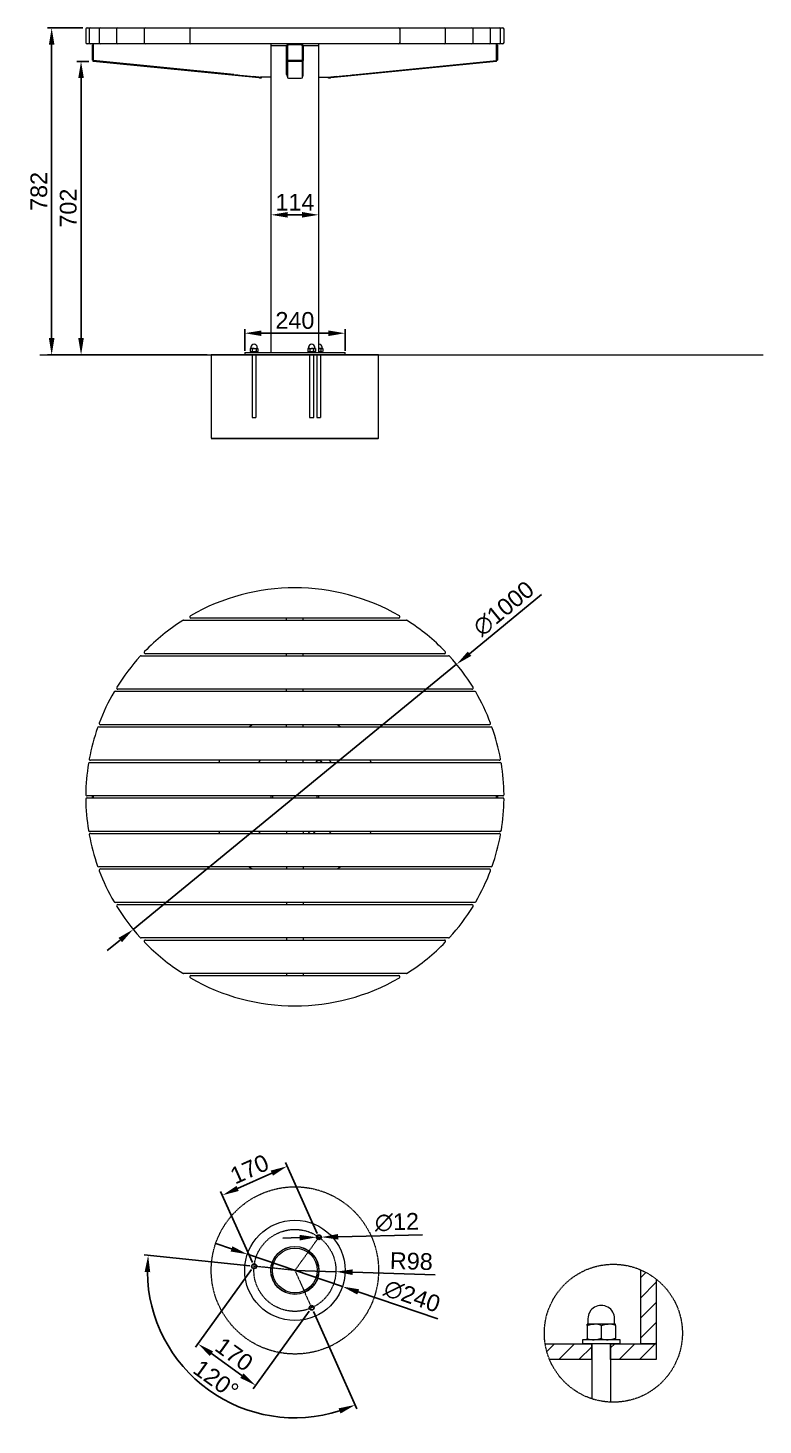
# Model space of a CAD drawing. Header units: millimetres. Extents: x -359 to 3738, y -21 to 3320.
# Drawn here: x -359 to 1398, y -21 to 3320 of the extents above; entities that cross this region are included whole.
import ezdxf

# ---------------------------------------------------------------- set-up
doc = ezdxf.new("R2010")
doc.units = ezdxf.units.MM
doc.linetypes.add('HIDDEN', pattern=[1.905, 1.27, -0.635])
for name, color, linetype, lineweight in [('ZANO_O', 10, 'Continuous', 0), ('ZANO_R', 7, 'Continuous', 0), ('ZANO_R_przerywana', 7, 'HIDDEN', 0), ('ZANO_W', 1, 'Continuous', 0)]:
    doc.layers.add(name, color=color, linetype=linetype, lineweight=lineweight)
doc.styles.add('Arial', font='arial.ttf')
doc.styles.get("Standard").update_dxf_attribs({"font": 'ARIALUNI.TTF'})
doc.dimstyles.new('pl i ang', dxfattribs={"dimtxt": 50, "dimasz": 50, "dimexe": 1.25, "dimexo": 0.625, "dimgap": 10, "dimtad": 1, "dimtoh": 1, "dimtxsty": 'Standard', "dimcen": 2.5, "dimclrd": 1, "dimclre": 1, "dimclrt": 1, "dimadec": 0, "dimazin": 0, "dimtfac": 1, "dimtmove": 0, "dimatfit": 3, "dimfxl": 1, "dimarcsym": 1})

# ---------------------------------------------------------------- blocks, each defined once
blk = doc.blocks.new('*D404')
at = {"layer": 'ZANO_W', "color": 1, "lineweight": -2}
for p, q in [((171.7, 359.6), (-81.6, 385.6)), ((323.2, 249.9), (427.3, 17.6))]:
    blk.add_line(p, q, dxfattribs=at)
blk.add_arc((279.1, 348.5), 352.6, 180.6304, 287.624, dxfattribs=at)
at = {"layer": 'ZANO_W', "color": 1}
for points in [[(-66.8, 344.3), (-80.2, 344.9), (-71.7, 384.6)], [(388.2, 6.2), (383.5, 18.7), (423.2, 26.7)]]:
    blk.add_solid(points, dxfattribs=at)
at = {"layer": 'ZANO_W', "color": 1, "insert": (90.5, 87.6), "char_height": 40, "attachment_point": 5, "rotation": 324.1272, "style": 'Arial'}
blk.add_mtext('120%%d', dxfattribs=at)
blk = doc.blocks.new('*D405')
at = {"layer": 'ZANO_W', "color": 1, "lineweight": -2}
for p, q in [((279.1, 348.5), (377, 345.5)), ((417, 344.3), (614.4, 338.3))]:
    blk.add_line(p, q, dxfattribs=at)
at = {"layer": 'ZANO_W', "color": 1}
blk.add_solid([(417.2, 351), (416.8, 337.6), (377, 345.5)], dxfattribs=at)
at = {"layer": 'ZANO_W', "color": 1, "insert": (557.5, 370.5), "char_height": 40, "attachment_point": 5, "rotation": 358.258, "style": 'Arial'}
blk.add_mtext('R98', dxfattribs=at)
blk = doc.blocks.new('*D406')
at = {"layer": 'ZANO_W', "color": 1, "lineweight": -2}
for p, q in [((290.5, 426.9), (250.5, 426)), ((330.5, 427.8), (342.5, 428.1)), ((382.5, 429), (584, 433.5))]:
    blk.add_line(p, q, dxfattribs=at)
at = {"layer": 'ZANO_W', "color": 1}
for points in [[(382.4, 435.6), (382.7, 422.3), (342.5, 428.1)], [(290.7, 420.2), (290.4, 433.5), (330.5, 427.8)]]:
    blk.add_solid(points, dxfattribs=at)
at = {"layer": 'ZANO_W', "color": 1, "insert": (523.1, 463.7), "char_height": 40, "attachment_point": 5, "rotation": 1.2896, "style": 'Arial'}
blk.add_mtext('∅12', dxfattribs=at)
blk = doc.blocks.new('*D407')
at = {"layer": 'ZANO_W', "color": 1, "lineweight": -2}
for p, q in [((127.6, 400), (89.7, 412.8)), ((165.5, 387.1), (392.7, 309.9)), ((430.6, 297), (620.9, 232.4))]:
    blk.add_line(p, q, dxfattribs=at)
at = {"layer": 'ZANO_W', "color": 1}
for points in [[(125.5, 393.7), (129.7, 406.3), (165.5, 387.1)], [(432.7, 303.3), (428.4, 290.7), (392.7, 309.9)]]:
    blk.add_solid(points, dxfattribs=at)
at = {"layer": 'ZANO_W', "color": 1, "insert": (559.2, 286.7), "char_height": 40, "attachment_point": 5, "rotation": 341.2329, "style": 'Arial'}
blk.add_mtext('∅240', dxfattribs=at)
blk = doc.blocks.new('*D408')
at = {"layer": 'ZANO_W', "color": 1, "lineweight": -2}
for p, q in [((175.7, 350.4), (41.4, 164.7)), ((313.3, 251), (179, 65.2)), ((79.7, 149.4), (152.4, 96.8))]:
    blk.add_line(p, q, dxfattribs=at)
at = {"layer": 'ZANO_W', "color": 1}
for points in [[(83.6, 154.8), (75.8, 144), (47.3, 172.8)], [(148.5, 91.4), (156.3, 102.2), (184.9, 73.4)]]:
    blk.add_solid(points, dxfattribs=at)
at = {"layer": 'ZANO_W', "color": 1, "insert": (133.9, 147.7), "char_height": 40, "attachment_point": 5, "rotation": 324.1272, "style": 'Arial'}
blk.add_mtext('170', dxfattribs=at)
blk = doc.blocks.new('*D409')
at = {"layer": 'ZANO_W', "color": 1, "lineweight": -2}
for p, q in [((332.4, 437), (256.4, 606.7)), ((142.1, 544.5), (224, 581.2)), ((177.5, 367.7), (101.5, 537.3))]:
    blk.add_line(p, q, dxfattribs=at)
at = {"layer": 'ZANO_W', "color": 1}
for points in [[(226.8, 575.1), (221.3, 587.3), (260.5, 597.6)], [(139.4, 550.6), (144.9, 538.5), (105.6, 528.2)]]:
    blk.add_solid(points, dxfattribs=at)
at = {"layer": 'ZANO_W', "color": 1, "insert": (170.6, 590.6), "char_height": 40, "attachment_point": 5, "rotation": 24.1272, "style": 'Arial'}
blk.add_mtext('170', dxfattribs=at)
blk = doc.blocks.new('*D410')
at = {"layer": 'ZANO_O', "color": 1, "lineweight": -2}
for p, q in [((159.1, 2548.4), (159.1, 2600.2)), ((199.1, 2590.2), (359.1, 2590.2)), ((399.1, 2548.4), (399.1, 2600.2))]:
    blk.add_line(p, q, dxfattribs=at)
at = {"layer": 'ZANO_O', "color": 1}
for points in [[(199.1, 2596.8), (199.1, 2583.5), (159.1, 2590.2)], [(359.1, 2583.5), (359.1, 2596.8), (399.1, 2590.2)]]:
    blk.add_solid(points, dxfattribs=at)
at = {"layer": 'ZANO_O', "color": 1, "insert": (279.1, 2620.6), "char_height": 40, "attachment_point": 5, "style": 'Arial'}
blk.add_mtext('240', dxfattribs=at)
blk = doc.blocks.new('*D411')
at = {"layer": 'ZANO_O', "color": 1, "lineweight": -2}
for p, q in [((221.9, 2883.4), (221.9, 2883.4)), ((336.2, 2883.4), (336.2, 2883.4)), ((261.9, 2873.4), (296.2, 2873.4))]:
    blk.add_line(p, q, dxfattribs=at)
at = {"layer": 'ZANO_O', "color": 1}
for points in [[(261.9, 2880.1), (261.9, 2866.8), (221.9, 2873.4)], [(296.2, 2866.8), (296.2, 2880.1), (336.2, 2873.4)]]:
    blk.add_solid(points, dxfattribs=at)
at = {"layer": 'ZANO_O', "color": 1, "insert": (279.1, 2903.5), "char_height": 40, "attachment_point": 5, "style": 'Arial'}
blk.add_mtext('114', dxfattribs=at)
blk = doc.blocks.new('*D413')
at = {"layer": 'ZANO_O', "color": 1, "lineweight": -2}
for p, q in [((-213.3, 3240.4), (-242.1, 3240.4)), ((-232.1, 3200.4), (-232.1, 2578.4)), ((69.1, 2538.4), (-242.1, 2538.4))]:
    blk.add_line(p, q, dxfattribs=at)
at = {"layer": 'ZANO_O', "color": 1}
for points in [[(-225.5, 3200.4), (-238.8, 3200.4), (-232.1, 3240.4)], [(-238.8, 2578.4), (-225.5, 2578.4), (-232.1, 2538.4)]]:
    blk.add_solid(points, dxfattribs=at)
at = {"layer": 'ZANO_O', "color": 1, "insert": (-262.6, 2889.4), "char_height": 40, "attachment_point": 5, "rotation": 90, "style": 'Arial'}
blk.add_mtext('702', dxfattribs=at)
blk = doc.blocks.new('*D414')
at = {"layer": 'ZANO_O', "color": 1, "lineweight": -2}
for p, q in [((-227.9, 3320.4), (-312.4, 3320.4)), ((-302.4, 3280.4), (-302.4, 2578.4)), ((-227.9, 2538.4), (-312.4, 2538.4))]:
    blk.add_line(p, q, dxfattribs=at)
at = {"layer": 'ZANO_O', "color": 1}
for points in [[(-295.7, 3280.4), (-309.1, 3280.4), (-302.4, 3320.4)], [(-309.1, 2578.4), (-295.7, 2578.4), (-302.4, 2538.4)]]:
    blk.add_solid(points, dxfattribs=at)
at = {"layer": 'ZANO_O', "color": 1, "insert": (-332.8, 2929.4), "char_height": 40, "attachment_point": 5, "rotation": 90, "style": 'Arial'}
blk.add_mtext('782', dxfattribs=at)
blk = doc.blocks.new('*D418')
at = {"layer": 'ZANO_O', "color": 1, "lineweight": -2}
for p, q in [((868.9, 1965), (696.6, 1823.7)), ((-107.5, 1164.2), (665.7, 1798.3)), ((-138.5, 1138.8), (-169.4, 1113.4))]:
    blk.add_line(p, q, dxfattribs=at)
at = {"layer": 'ZANO_O', "color": 1}
for points in [[(692.4, 1828.8), (700.9, 1818.5), (665.7, 1798.3)], [(-134.2, 1133.6), (-142.7, 1143.9), (-107.5, 1164.2)]]:
    blk.add_solid(points, dxfattribs=at)
at = {"layer": 'ZANO_O', "color": 1, "insert": (778.3, 1931.4), "char_height": 40, "attachment_point": 5, "rotation": 39.3551, "style": 'Arial'}
blk.add_mtext('∅1000', dxfattribs=at)

msp = doc.modelspace()

# ---------------------------------------------------------------- linework, layer by layer
at = {"layer": 'ZANO_R'}
for p, q in [((-220.9, 3317.4), (-220.9, 3285.4)), ((-217.9, 3320.4), (-211.5, 3320.4)), ((-212.6, 3317.4), (-212.6, 3285.4)), ((-211.5, 3320.4), (-209.6, 3320.4)), ((-209.6, 3320.4), (-189.9, 3320.4)), ((-189.9, 3320.4), (-185.9, 3320.4)), ((-188.9, 3317.4), (-188.9, 3285.4)), ((-185.9, 3320.4), (-150.7, 3320.4)), ((-150.7, 3320.4), (-144.2, 3320.4)), ((-147.2, 3317.4), (-147.2, 3285.4)), ((-144.2, 3320.4), (-88.5, 3320.4)), ((-88.5, 3320.4), (-78.2, 3320.4)), ((-81.2, 3317.4), (-81.2, 3285.4)), ((-78.2, 3320.4), (12.6, 3320.4)), ((12.6, 3320.4), (30.7, 3320.4)), ((27.7, 3317.4), (27.7, 3285.4)), ((30.7, 3320.4), (527.4, 3320.4)), ((527.4, 3320.4), (545.6, 3320.4)), ((530.4, 3285.4), (530.4, 3317.4)), ((545.6, 3320.4), (636.4, 3320.4)), ((636.4, 3320.4), (646.7, 3320.4)), ((639.4, 3285.4), (639.4, 3317.4)), ((646.7, 3320.4), (702.4, 3320.4)), ((702.4, 3320.4), (708.9, 3320.4)), ((705.4, 3285.4), (705.4, 3317.4)), ((708.9, 3320.4), (744.1, 3320.4)), ((744.1, 3320.4), (748.1, 3320.4)), ((747.1, 3285.4), (747.1, 3317.4)), ((748.1, 3320.4), (767.8, 3320.4)), ((767.8, 3320.4), (769.7, 3320.4)), ((769.7, 3320.4), (776.1, 3320.4)), ((770.8, 3285.4), (770.8, 3317.4)), ((779.1, 3285.4), (779.1, 3317.4)), ((-211.5, 3282.4), (-217.9, 3282.4)), ((-209.6, 3282.4), (-211.5, 3282.4)), ((-189.9, 3282.4), (-209.6, 3282.4)), ((-203.1, 3280.4), (-205.1, 3280.4)), ((-205.1, 3276), (-205.1, 3280.4)), ((-205.1, 3243.4), (-205.1, 3276)), ((-203.1, 3282.4), (-203.1, 3276)), ((-203.1, 3276), (-203.1, 3242.4)), ((-185.9, 3282.4), (-189.9, 3282.4)), ((-150.7, 3282.4), (-185.9, 3282.4)), ((-144.2, 3282.4), (-150.7, 3282.4)), ((-88.5, 3282.4), (-144.2, 3282.4)), ((-78.2, 3282.4), (-88.5, 3282.4)), ((12.6, 3282.4), (-78.2, 3282.4)), ((30.7, 3282.4), (12.6, 3282.4)), ((527.4, 3282.4), (30.7, 3282.4)), ((221.9, 3282.4), (221.9, 3276)), ((221.9, 3278.4), (259.6, 3278.4)), ((221.9, 3276), (221.9, 3208.8)), ((259.1, 3242.4), (259.1, 3276)), ((261.1, 3276), (261.1, 3243.4)), ((292.7, 3280.4), (265.5, 3280.4)), ((297.1, 3243.4), (297.1, 3276)), ((298.6, 3278.4), (336.2, 3278.4)), ((299.1, 3276), (299.1, 3242.4)), ((336.2, 3276), (336.2, 3282.4)), ((336.2, 3208.8), (336.2, 3276)), ((545.6, 3282.4), (527.4, 3282.4)), ((636.4, 3282.4), (545.6, 3282.4)), ((646.7, 3282.4), (636.4, 3282.4)), ((702.4, 3282.4), (646.7, 3282.4)), ((708.9, 3282.4), (702.4, 3282.4)), ((744.1, 3282.4), (708.9, 3282.4)), ((748.1, 3282.4), (744.1, 3282.4)), ((767.8, 3282.4), (748.1, 3282.4)), ((761.2, 3276), (761.2, 3282.4)), ((761.2, 3280.4), (763.2, 3280.4)), ((761.2, 3242.4), (761.2, 3276)), ((763.2, 3280.4), (763.2, 3276)), ((763.2, 3276), (763.2, 3243.4)), ((769.7, 3282.4), (767.8, 3282.4)), ((776.1, 3282.4), (769.7, 3282.4)), ((-203.1, 3243.4), (-205.1, 3243.4)), ((-203.3, 3240.4), (-203.1, 3242.4)), ((132.9, 3208.8), (-203.1, 3242.4)), ((259.1, 3242.4), (262.3, 3242.4)), ((259.1, 3208.8), (259.1, 3242.4)), ((261.1, 3243.4), (297.1, 3243.4)), ((261.1, 3240.4), (261.1, 3242.4)), ((297.1, 3242.4), (261.1, 3242.4)), ((262.3, 3242.4), (262.3, 3243.4)), ((295.9, 3243.4), (295.9, 3242.4)), ((295.9, 3242.4), (299.1, 3242.4)), ((297.1, 3240.4), (297.1, 3242.4)), ((299.1, 3208.8), (299.1, 3242.4)), ((425.2, 3208.8), (761.2, 3242.4)), ((761.2, 3243.4), (763.2, 3243.4)), ((761.4, 3240.4), (761.2, 3242.4)), ((192.8, 3200.8), (-203.3, 3240.4)), ((221.9, 3208.8), (221.9, 3202.4)), ((297.1, 3240.4), (261.1, 3240.4)), ((261.1, 3240.4), (261.1, 3200.8)), ((297.1, 3200.8), (297.1, 3240.4)), ((336.2, 3202.4), (336.2, 3208.8)), ((761.4, 3240.4), (365.4, 3200.8)), ((193, 3202.8), (179.4, 3204.2)), ((221.9, 3202.4), (196.9, 3202.4)), ((198.9, 3202.2), (198.7, 3200.2)), ((221.9, 3202.4), (221.9, 2544.4)), ((267.1, 3200.2), (291.1, 3200.2)), ((336.2, 2544.4), (336.2, 3202.4)), ((336.2, 3202.4), (361.2, 3202.4)), ((359.4, 3200.2), (359.2, 3202.2)), ((378.8, 3204.2), (365.2, 3202.8)), ((159.1, 2544.4), (159.1, 2538.4)), ((159.1, 2544.4), (376.3, 2544.4)), ((173.6, 2554), (172.4, 2553.3)), ((172.4, 2553.3), (172.4, 2546.7)), ((172.4, 2546.7), (173.6, 2546)), ((173.6, 2554), (174.7, 2554)), ((173.6, 2546), (173.6, 2544.4)), ((173.6, 2546), (174.7, 2546)), ((174.1, 2556.5), (174.1, 2554.3)), ((181.6, 2554), (174.7, 2554)), ((181.6, 2546), (174.7, 2546)), ((177, 2553.3), (177, 2546.7)), ((181.6, 2554), (188.5, 2554)), ((188.6, 2546), (181.6, 2546)), ((181.6, 2546), (188.5, 2546)), ((186.2, 2553.3), (186.2, 2546.7)), ((188.5, 2554), (189.6, 2554)), ((188.5, 2546), (189.6, 2546)), ((189.1, 2554.3), (189.1, 2556.5)), ((190.8, 2553.3), (189.6, 2554)), ((189.6, 2546), (190.8, 2546.7)), ((189.6, 2544.4), (189.6, 2546)), ((190.8, 2553.3), (190.8, 2546.7)), ((311.2, 2554), (309.9, 2553.3)), ((309.9, 2553.3), (309.9, 2546.7)), ((309.9, 2546.7), (311.2, 2546)), ((311.2, 2554), (312.2, 2554)), ((311.2, 2546), (311.2, 2544.4)), ((326.1, 2546), (311.2, 2546)), ((311.2, 2546), (312.2, 2546)), ((311.7, 2556.5), (311.7, 2554.3)), ((312.2, 2554), (319.2, 2554)), ((312.2, 2546), (319.2, 2546)), ((314.5, 2553.3), (314.5, 2546.7)), ((319.2, 2554), (326.1, 2554)), ((319.2, 2546), (326.1, 2546)), ((323.8, 2553.3), (323.8, 2546.7)), ((327.2, 2554), (326.1, 2554)), ((327.2, 2546), (326.1, 2546)), ((326.7, 2554.3), (326.7, 2556.5)), ((328.4, 2553.3), (327.2, 2554)), ((327.2, 2546), (328.4, 2546.7)), ((327.2, 2544.4), (327.2, 2546)), ((328.4, 2553.3), (328.4, 2546.7)), ((336.2, 2554), (336.5, 2554)), ((336.2, 2554), (336.5, 2554)), ((343.4, 2546), (336.2, 2546)), ((336.5, 2546), (336.2, 2546)), ((336.2, 2546), (336.5, 2546)), ((336.5, 2554), (343.4, 2554)), ((336.5, 2546), (343.4, 2546)), ((341.1, 2553.3), (341.1, 2546.7)), ((343.4, 2554), (344.5, 2554)), ((343.4, 2546), (344.5, 2546)), ((344, 2554.3), (344, 2556.5)), ((345.8, 2553.3), (344.5, 2554)), ((344.5, 2546), (345.8, 2546.7)), ((344.5, 2544.4), (344.5, 2546)), ((345.8, 2553.3), (345.8, 2546.7)), ((376.3, 2544.4), (399.1, 2544.4)), ((399.1, 2538.4), (399.1, 2544.4)), ((-330.7, 2538.4), (1398.3, 2538.4)), ((79.1, 2538.4), (187.4, 2538.4)), ((479.1, 2538.4), (79.1, 2538.4)), ((176.6, 2538.4), (186.6, 2538.4)), ((187.4, 2538.4), (479.1, 2538.4)), ((314.2, 2538.4), (324.1, 2538.4)), ((331.5, 2538.4), (341.5, 2538.4)), ((527.4, 1908.7), (30.7, 1908.7)), ((259.1, 1903.7), (259.1, 1908.7)), ((299.1, 1903.7), (299.1, 1908.7)), ((12.6, 1903.7), (545.6, 1903.7)), ((-88.5, 1818.7), (646.7, 1818.7)), ((636.4, 1823.7), (-78.2, 1823.7)), ((259.1, 1818.7), (259.1, 1823.7)), ((299.1, 1818.7), (299.1, 1823.7)), ((702.4, 1738.7), (-144.2, 1738.7)), ((259.1, 1733.7), (259.1, 1738.7)), ((299.1, 1733.7), (299.1, 1738.7)), ((-150.7, 1733.7), (708.9, 1733.7)), ((-189.9, 1648.7), (748.1, 1648.7)), ((744.1, 1653.7), (-185.9, 1653.7)), ((259.1, 1648.7), (259.1, 1653.7)), ((299.1, 1648.7), (299.1, 1653.7)), ((-211.5, 1563.7), (769.7, 1563.7)), ((767.8, 1568.7), (-209.6, 1568.7)), ((99.2, 1568.7), (96.9, 1563.7)), ((259.1, 1563.7), (259.1, 1568.7)), ((299.1, 1563.7), (299.1, 1568.7)), ((329.6, 1564.6), (329.1, 1563.7)), ((329.6, 1564.6), (329.1, 1563.7)), ((343.9, 1563.7), (343.4, 1564.6)), ((344, 1563.7), (343.4, 1564.6)), ((461.3, 1563.7), (458.9, 1568.7)), ((776.1, 1483.7), (-217.9, 1483.7)), ((-217.9, 1478.7), (776.1, 1478.7)), ((-205.1, 1478.7), (-205.1, 1483.7)), ((-203.1, 1483.7), (-203.1, 1478.7)), ((221.9, 1483.7), (221.9, 1478.7)), ((222, 1483.7), (221.9, 1481.2)), ((221.9, 1481.2), (222, 1478.7)), ((225.6, 1483.7), (225.5, 1481.2)), ((225.5, 1481.2), (225.6, 1478.7)), ((336.2, 1478.7), (336.2, 1483.7)), ((761.2, 1478.7), (761.2, 1483.7)), ((763.2, 1483.7), (763.2, 1478.7)), ((769.7, 1398.7), (-211.5, 1398.7)), ((-209.6, 1393.7), (767.8, 1393.7)), ((96.9, 1398.7), (99.2, 1393.7)), ((259.1, 1398.7), (259.1, 1393.7)), ((299.1, 1398.7), (299.1, 1393.7)), ((326.1, 1395.8), (324.4, 1398.7)), ((458.9, 1393.7), (461.3, 1398.7)), ((748.1, 1313.7), (-189.9, 1313.7)), ((-185.9, 1308.7), (744.1, 1308.7)), ((259.1, 1313.7), (259.1, 1308.7)), ((299.1, 1313.7), (299.1, 1308.7)), ((708.9, 1228.7), (-150.7, 1228.7)), ((-144.2, 1223.7), (702.4, 1223.7)), ((259.1, 1228.7), (259.1, 1223.7)), ((299.1, 1228.7), (299.1, 1223.7)), ((646.7, 1143.7), (-88.5, 1143.7)), ((-78.2, 1138.7), (636.4, 1138.7)), ((259.1, 1143.7), (259.1, 1138.7)), ((299.1, 1143.7), (299.1, 1138.7)), ((545.6, 1058.7), (12.6, 1058.7)), ((30.7, 1053.7), (527.4, 1053.7)), ((259.1, 1058.7), (259.1, 1053.7)), ((299.1, 1058.7), (299.1, 1053.7)), ((1105.4, 349.9), (1105.4, 172.9)), ((1105.4, 330.6), (1118.4, 343.7)), ((1105.4, 282.5), (1142.9, 320)), ((1142.9, 327.6), (1142.9, 172.9)), ((1105.4, 234.3), (1142.9, 271.8)), ((977.7, 216.8), (977.7, 219.9)), ((994.6, 219.9), (977.7, 219.9)), ((977.7, 216.8), (986, 219)), ((977.7, 216.8), (977.7, 185.3)), ((979.6, 233), (979.6, 220.8)), ((986, 219), (994.6, 219.9)), ((1028.4, 219.9), (994.6, 219.9)), ((1011.5, 216.8), (1019.8, 219)), ((1011.5, 216.8), (1011.5, 185.3)), ((1019.8, 219), (1028.4, 219.9)), ((1045.3, 219.9), (1028.4, 219.9)), ((1043.4, 220.8), (1043.4, 233)), ((1045.3, 216.8), (1045.3, 219.9)), ((1045.3, 216.8), (1045.3, 185.3)), ((1105.4, 186.2), (1142.9, 223.7)), ((877.5, 173), (989, 172.9)), ((881.4, 154.8), (899.6, 173)), ((910.1, 135.4), (947.7, 173)), ((966.5, 182.3), (966.5, 172.9)), ((1056.6, 182.3), (966.5, 182.3)), ((1056.6, 172.9), (966.5, 172.9)), ((977.7, 182.3), (977.7, 185.3)), ((989, 135.4), (989, 172.9)), ((989, 172.9), (989, 41.5)), ((1003.2, 183.2), (994.6, 182.3)), ((1011.5, 185.3), (1003.2, 183.2)), ((1037, 183.2), (1028.4, 182.3)), ((1034, 135.4), (1034, 172.9)), ((1034, 172.9), (1142.9, 172.9)), ((1034, 172.9), (1034, 33.4)), ((1034, 163), (1044, 172.9)), ((1045.3, 185.3), (1037, 183.2)), ((1045.3, 182.3), (1045.3, 185.3)), ((1054.6, 135.4), (1092.1, 172.9)), ((1056.6, 172.9), (1056.6, 182.3)), ((1102.8, 135.4), (1140.3, 172.9)), ((1142.9, 172.9), (1105.4, 172.9)), ((1140.3, 172.9), (1142.9, 175.5)), ((989, 135.4), (887.3, 135.4)), ((958.3, 135.4), (989, 166.1)), ((1142.9, 135.4), (1034, 135.4))]:
    msp.add_line(p, q, dxfattribs=at)
at = {"layer": 'ZANO_R', "flags": 128}
for points in [[(132.9, 3208.8), (137.7, 3208.4), (142.5, 3207.9), (147.2, 3207.4), (151.8, 3206.9), (156.3, 3206.5), (160.7, 3206.1), (164.9, 3205.6), (169, 3205.2), (172.8, 3204.8), (176.5, 3204.5), (179.4, 3204.2)], [(378.8, 3204.2), (381.7, 3204.5), (385.3, 3204.8), (389.2, 3205.2), (393.2, 3205.6), (397.5, 3206.1), (401.9, 3206.5), (406.4, 3206.9), (411, 3207.4), (415.7, 3207.9), (420.5, 3208.4), (425.2, 3208.8)], [(198.7, 3200.2), (198.6, 3200.3), (198.3, 3200.3), (197.7, 3200.3), (197, 3200.4), (196.1, 3200.5), (195.1, 3200.6), (193.9, 3200.7), (192.8, 3200.8)], [(193, 3202.8), (194.1, 3202.7), (195.3, 3202.6), (196.3, 3202.5), (197.2, 3202.4), (197.9, 3202.3), (198.5, 3202.3), (198.8, 3202.2), (198.9, 3202.2)], [(359.2, 3202.2), (359.4, 3202.2), (359.7, 3202.3), (360.3, 3202.3), (361, 3202.4), (361.9, 3202.5), (362.9, 3202.6), (364.1, 3202.7), (365.2, 3202.8)], [(365.4, 3200.8), (364.3, 3200.7), (363.1, 3200.6), (362.1, 3200.5), (361.2, 3200.4), (360.5, 3200.3), (359.9, 3200.3), (359.6, 3200.3), (359.4, 3200.2)], [(172.4, 2553.3), (173.5, 2553.8), (174.7, 2554)], [(177, 2546.7), (175.9, 2546.2), (174.7, 2546)], [(177, 2553.3), (180.4, 2554), (181.6, 2554)], [(181.6, 2546), (180.4, 2546.1), (177, 2546.7)], [(181.6, 2554), (185.1, 2553.6), (186.2, 2553.3)], [(186.2, 2546.7), (185.1, 2546.5), (181.6, 2546)], [(186.2, 2553.3), (187.4, 2553.8), (188.5, 2554)], [(190.8, 2546.7), (189.7, 2546.2), (188.5, 2546)], [(312.2, 2554), (310.5, 2553.6), (309.9, 2553.3)], [(309.9, 2546.7), (310.5, 2546.5), (312.2, 2546)], [(314.5, 2553.3), (312.8, 2554), (312.2, 2554)], [(312.2, 2546), (312.8, 2546.1), (314.5, 2546.7)], [(314.5, 2553.3), (316.8, 2553.8), (319.2, 2554)], [(323.8, 2546.7), (321.5, 2546.2), (319.2, 2546)], [(323.8, 2553.3), (324.9, 2553.8), (326.1, 2554)], [(328.4, 2546.7), (327.3, 2546.2), (326.1, 2546)], [(341.1, 2546.7), (338.9, 2546.2), (336.5, 2546)], [(343.4, 2554), (341.7, 2553.6), (341.1, 2553.3)], [(341.1, 2546.7), (341.7, 2546.5), (343.4, 2546)], [(345.8, 2553.3), (344, 2554), (343.4, 2554)], [(343.4, 2546), (344, 2546.1), (345.8, 2546.7)], [(177.9, 1653.7), (171, 1649.5), (169.8, 1648.7)], [(388.4, 1648.7), (385.3, 1650.7), (380.3, 1653.7)], [(197, 1568.7), (194.5, 1566.3), (192, 1563.7)], [(331.9, 1568.6), (330.2, 1565.7), (329.6, 1564.6)], [(343.4, 1564.6), (343.3, 1564.9), (342.2, 1566.8), (341.1, 1568.6)], [(366.2, 1563.7), (364.2, 1565.8), (361.2, 1568.7)], [(336.2, 1478.7), (336.2, 1481.2), (336.2, 1483.7)], [(192, 1398.7), (194, 1396.6), (197, 1393.7)], [(312.2, 1395.8), (312.1, 1395.5), (311, 1393.7)], [(313.9, 1398.7), (313.4, 1397.8), (312.2, 1395.8)], [(325.6, 1395.5), (326.3, 1394), (326.4, 1393.7)], [(327.3, 1393.7), (326.7, 1394.8), (326.1, 1395.8)], [(361.2, 1393.7), (363.7, 1396.1), (366.2, 1398.7)], [(169.8, 1313.7), (172.8, 1311.8), (177.9, 1308.7)], [(380.3, 1308.7), (387.2, 1312.9), (388.4, 1313.7)]]:
    msp.add_lwpolyline(points, dxfattribs=at)
at = {"layer": 'ZANO_R'}
msp.add_lwpolyline([(1142.9, 172.9), (1142.9, 135.4)], dxfattribs=at)
for centre, radius in [((279.1, 348.5), 120), ((279.1, 348.5), 57.5), ((279.1, 348.5), 57.2), ((279.1, 348.5), 53.6), ((336.5, 427.9), 6), ((336.5, 427.9), 5), ((181.6, 358.5), 6), ((181.6, 358.5), 5), ((319.2, 259.1), 6), ((319.2, 259.1), 5)]:
    msp.add_circle(centre, radius, dxfattribs=at)
for centre, radius, start, end in [((-217.9, 3317.4), 3, 90.0021, 180.0014), ((-209.6, 3317.4), 3, 90, 180), ((-185.9, 3317.4), 3, 90, 180), ((-144.2, 3317.4), 3, 90, 180), ((-78.2, 3317.4), 3, 90, 180), ((30.7, 3317.4), 3, 90, 180), ((527.4, 3317.4), 3, 0, 90), ((636.4, 3317.4), 3, 0, 90), ((702.4, 3317.4), 3, 0, 90), ((744.1, 3317.4), 3, 0, 90), ((767.8, 3317.4), 3, 0, 90), ((776.1, 3317.4), 3, 359.9981, 89.9979), ((-217.9, 3285.4), 3, 179.999, 269.9982), ((-209.6, 3285.4), 3, 180, 270), ((-185.9, 3285.4), 3, 180, 270), ((-144.2, 3285.4), 3, 180, 270), ((-78.2, 3285.4), 3, 180, 270), ((30.7, 3285.4), 3, 180, 270), ((265.5, 3276), 6.4, 90, 180), ((265.5, 3276), 4.4, 90, 180), ((292.7, 3276), 6.4, 0, 90), ((292.7, 3276), 4.4, 0, 90), ((527.4, 3285.4), 3, 270, 0), ((636.4, 3285.4), 3, 270, 0), ((702.4, 3285.4), 3, 270, 0), ((744.1, 3285.4), 3, 270, 0), ((767.8, 3285.4), 3, 270, 0), ((776.1, 3285.4), 3, 270.0018, 0.0016), ((265.5, 3208.8), 6.4, 180, 226.5675), ((292.7, 3208.8), 6.4, 313.4325, 0), ((265.6, 3215.8), 15.6, 253.1705, 275.465), ((292.6, 3215.8), 15.6, 264.5349, 286.8295), ((174.8, 2550.4), 4.4, 236.8601, 268.7553), ((173.9, 2554.3), 0.25, 270, 0), ((181.6, 2556.5), 7.5, 90, 180), ((174.6, 2549.6), 4.4, 56.8602, 88.7549), ((181.6, 2556.5), 7.5, 0, 90), ((188.6, 2550.4), 4.4, 236.8602, 268.7549), ((188.4, 2549.6), 4.4, 56.8601, 88.7553), ((189.4, 2554.3), 0.25, 180, 270), ((311.4, 2554.3), 0.25, 270, 0), ((319.2, 2556.5), 7.5, 0, 180), ((319.3, 2562), 16, 252.8037, 269.6081), ((319, 2538), 16, 72.8038, 89.608), ((326.2, 2550.4), 4.4, 236.8603, 268.7549), ((326, 2549.6), 4.4, 56.8605, 88.7549), ((326.9, 2554.3), 0.25, 180, 270), ((336.5, 2556.5), 7.5, 0, 92.1154), ((336.4, 2538), 16, 72.8037, 89.6081), ((344.3, 2554.3), 0.25, 180, 270), ((279.1, 1481.2), 500, 60.0197, 119.9803), ((30.7, 1911.7), 3, 119.9803, 270), ((527.4, 1911.7), 3, 270, 60.0197), ((279.1, 1481.2), 500, 122.4282, 135.9592), ((12.6, 1900.7), 3, 90, 122.4282), ((545.6, 1900.7), 3, 57.5718, 90), ((279.1, 1481.2), 500, 44.0408, 57.5718), ((279.1, 1481.2), 500, 137.698, 148.3893), ((-88.5, 1815.7), 3, 90, 137.698), ((-78.2, 1826.7), 3, 135.9592, 270), ((636.4, 1826.7), 3, 270, 44.0408), ((646.7, 1815.7), 3, 42.302, 90), ((279.1, 1481.2), 500, 31.6107, 42.302), ((-144.2, 1741.7), 3, 148.3893, 270), ((702.4, 1741.7), 3, 270, 31.6107), ((279.1, 1481.2), 500, 149.8668, 159.3218), ((-150.7, 1730.7), 3, 90, 149.8668), ((708.9, 1730.7), 3, 30.1332, 90), ((279.1, 1481.2), 500, 20.6782, 30.1332), ((279.1, 1481.2), 500, 160.6714, 169.5083), ((-189.9, 1645.7), 3, 90, 160.6714), ((-185.9, 1656.7), 3, 159.3218, 270), ((744.1, 1656.7), 3, 270, 20.6782), ((748.1, 1645.7), 3, 19.3286, 90), ((279.1, 1481.2), 500, 10.4917, 19.3286), ((-209.6, 1571.7), 3, 169.5083, 270), ((767.8, 1571.7), 3, 270, 10.4917), ((279.1, 1481.2), 500, 170.7954, 179.3659), ((-211.5, 1560.7), 3, 90, 170.7954), ((336.5, 1560.6), 8, 90, 150), ((336.5, 1560.6), 7.5, 24.3194, 155.6806), ((336.5, 1560.6), 8, 30, 90), ((769.7, 1560.7), 3, 9.2046, 90), ((279.1, 1481.2), 500, 0.6341, 9.2046), ((-217.9, 1486.7), 3, 179.3659, 270), ((-217.9, 1475.7), 3, 90, 180.6341), ((279.1, 1481.2), 500, 180.6341, 189.2046), ((279.1, 1481.2), 53.6, 357.3242, 2.6758), ((279.1, 1481.2), 500, 350.7954, 359.3659), ((776.1, 1486.7), 3, 270, 0.6341), ((776.1, 1475.7), 3, 359.3659, 90), ((-211.5, 1401.7), 3, 189.2046, 270), ((-209.6, 1390.7), 3, 90, 190.4917), ((279.1, 1481.2), 500, 190.4917, 199.3286), ((319.2, 1391.8), 8, 150, 165.975), ((319.2, 1391.8), 7.5, 112.3063, 165.0188), ((319.2, 1391.8), 8, 119.8484, 150), ((319.2, 1391.8), 7.5, 30, 67.6937), ((319.2, 1391.8), 8, 30, 60.1516), ((319.2, 1391.8), 8, 14.025, 30), ((279.1, 1481.2), 500, 340.6714, 349.5083), ((767.8, 1390.7), 3, 349.5083, 90), ((769.7, 1401.7), 3, 270, 350.7954), ((-189.9, 1316.7), 3, 199.3286, 270), ((-185.9, 1305.7), 3, 90, 200.6782), ((279.1, 1481.2), 500, 200.6782, 210.1332), ((279.1, 1481.2), 500, 329.8668, 339.3218), ((744.1, 1305.7), 3, 339.3218, 90), ((748.1, 1316.7), 3, 270, 340.6714), ((-150.7, 1231.7), 3, 210.1332, 270), ((-144.2, 1220.7), 3, 90, 211.6107), ((279.1, 1481.2), 500, 211.6107, 222.302), ((279.1, 1481.2), 500, 317.698, 328.3893), ((702.4, 1220.7), 3, 328.3893, 90), ((708.9, 1231.7), 3, 270, 329.8668), ((-88.5, 1146.7), 3, 222.302, 270), ((-78.2, 1135.7), 3, 90, 224.0408), ((636.4, 1135.7), 3, 315.9592, 90), ((646.7, 1146.7), 3, 270, 317.698), ((279.1, 1481.2), 500, 224.0408, 237.5718), ((279.1, 1481.2), 500, 302.4282, 315.9592), ((12.6, 1061.7), 3, 237.5718, 270), ((30.7, 1050.7), 3, 90, 240.0197), ((279.1, 1481.2), 500, 240.0197, 299.9803), ((527.4, 1050.7), 3, 299.9803, 90), ((545.6, 1061.7), 3, 270, 302.4282), ((1011.5, 233), 31.9, 359.9997, 180.0003), ((978.7, 220.8), 0.939, 270.0029, 359.9902), ((994.2, 168.7), 51.2, 70.227, 89.5168), ((1028, 168.7), 51.2, 70.227, 89.5168), ((1044.4, 220.8), 0.939, 180.0098, 269.9971), ((995.1, 233.5), 51.2, 250.2279, 269.5163), ((1028.8, 233.5), 51.2, 250.2279, 269.5163)]:
    msp.add_arc(centre, radius, start, end, dxfattribs=at)
at = {"layer": 'ZANO_R_przerywana'}
for p, q in [((79.1, 2538.4), (79.1, 2338.4)), ((176.6, 2538.4), (176.6, 2388.4)), ((186.6, 2388.4), (186.6, 2538.4)), ((314.2, 2538.4), (314.2, 2388.4)), ((324.2, 2388.4), (324.2, 2538.4)), ((331.5, 2538.4), (331.5, 2388.4)), ((341.5, 2388.4), (341.5, 2538.4)), ((479.1, 2338.4), (479.1, 2538.4)), ((176.6, 2388.4), (186.6, 2388.4)), ((314.2, 2388.4), (324.2, 2388.4)), ((331.5, 2388.4), (341.5, 2388.4)), ((79.1, 2338.4), (187.4, 2338.4)), ((479.1, 2338.4), (79.1, 2338.4)), ((187.4, 2338.4), (479.1, 2338.4))]:
    msp.add_line(p, q, dxfattribs=at)
at = {"layer": 'ZANO_R_przerywana', "color": 1}
for q in [(336.5, 427.9), (181.6, 358.5), (319.2, 259.1)]:
    msp.add_line((279.1, 348.5), q, dxfattribs=at)
at = {"layer": 'ZANO_R_przerywana'}
msp.add_circle((279.1, 348.5), 200, dxfattribs=at)
at = {"layer": 'ZANO_R_przerywana', "color": 1}
for centre, radius in [((279.1, 348.5), 98), ((1040.5, 198.3), 165)]:
    msp.add_circle(centre, radius, dxfattribs=at)

# ---------------------------------------------------------------- dimensions: what is measured, and where the dimension line sits
at = {"layer": 'ZANO_O'}
for base, p1, p2, picture, middle in [((-302.4, 2538.4), (-217.9, 3320.4), (-217.9, 2538.4), '*D414', (-332.8, 2929.4)), ((-232.1, 2538.4), (-203.3, 3240.4), (79.1, 2538.4), '*D413', (-262.6, 2889.4))]:
    dim = msp.add_linear_dim(base=base, p1=p1, p2=p2, angle=90, dimstyle='pl i ang', override={"dimtxt": 40, "dimasz": 40, "dimexe": 10, "dimexo": 10, "dimtoh": 0, "dimdec": 0, "dimtxsty": 'Arial', "dimtdec": 0, "dimtmove": 1}, dxfattribs=at)
    dim.commit()
    dim.dimension.update_dxf_attribs({"geometry": picture, "text_midpoint": middle})
for base, p1, p2, picture, middle in [((336.2, 2873.4), (221.9, 2873.4), (336.2, 2873.4), '*D411', (279.1, 2903.5)), ((399.1, 2590.2), (159.1, 2538.4), (399.1, 2538.4), '*D410', (279.1, 2620.6))]:
    dim = msp.add_linear_dim(base=base, p1=p1, p2=p2, dimstyle='pl i ang', override={"dimtxt": 40, "dimasz": 40, "dimexe": 10, "dimexo": 10, "dimtoh": 0, "dimdec": 0, "dimtxsty": 'Arial', "dimtdec": 0, "dimtmove": 1}, dxfattribs=at)
    dim.commit()
    dim.dimension.update_dxf_attribs({"geometry": picture, "text_midpoint": middle})
dim = msp.add_diameter_dim_2p(p1=(-107.5, 1164.2), p2=(665.7, 1798.3), dimstyle='pl i ang', override={"dimtxt": 40, "dimasz": 40, "dimexe": 10, "dimexo": 10, "dimtoh": 0, "dimdec": 0, "dimtxsty": 'Arial', "dimtdec": 0, "dimtmove": 1}, dxfattribs=at)
dim.commit()
dim.dimension.update_dxf_attribs({"geometry": '*D418', "text_midpoint": (778.3, 1931.4)})
at = {"layer": 'ZANO_W'}
for p2, distance, picture, middle in [((336.5, 427.9), 185.9, '*D409', (170.6, 590.6)), ((319.2, 259.1), -229.2, '*D408', (133.9, 147.7))]:
    dim = msp.add_aligned_dim(p1=(181.6, 358.5), p2=p2, distance=distance, dimstyle='pl i ang', override={"dimtxt": 40, "dimasz": 40, "dimexe": 10, "dimexo": 10, "dimtoh": 0, "dimdec": 0, "dimtxsty": 'Arial', "dimtdec": 0, "dimtmove": 1}, dxfattribs=at)
    dim.commit()
    dim.dimension.update_dxf_attribs({"geometry": picture, "text_midpoint": middle})
for p1, p2, picture, middle in [((330.5, 427.8), (342.5, 428.1), '*D406', (523.8, 432.1)), ((165.5, 387.1), (392.7, 309.9), '*D407', (549, 256.8))]:
    dim = msp.add_diameter_dim_2p(p1=p1, p2=p2, dimstyle='pl i ang', override={"dimtxt": 40, "dimasz": 40, "dimexe": 10, "dimexo": 10, "dimtoh": 0, "dimdec": 0, "dimtxsty": 'Arial', "dimtdec": 0, "dimtmove": 1}, dxfattribs=at)
    dim.commit()
    dim.dimension.update_dxf_attribs({"geometry": picture, "text_midpoint": middle, "dimtype": 163})
dim = msp.add_angular_dim_2l(base=(-12.8, 150.7), line1=((279.1, 348.5), (319.2, 259.1)), line2=((279.1, 348.5), (181.6, 358.5)), dimstyle='pl i ang', override={"dimtxt": 40, "dimasz": 40, "dimexe": 10, "dimexo": 10, "dimtoh": 0, "dimdec": 0, "dimtxsty": 'Arial', "dimtdec": 0, "dimtmove": 1}, dxfattribs=at)
dim.commit()
dim.dimension.update_dxf_attribs({"geometry": '*D404', "text_midpoint": (90.5, 87.6)})
dim = msp.add_radius_dim(center=(279.1, 348.5), mpoint=(377, 345.5), dimstyle='pl i ang', override={"dimtxt": 40, "dimasz": 40, "dimexe": 10, "dimexo": 10, "dimtoh": 0, "dimdec": 0, "dimtxsty": 'Arial', "dimtdec": 0, "dimtmove": 1}, dxfattribs=at)
dim.commit()
dim.dimension.update_dxf_attribs({"geometry": '*D405', "text_midpoint": (556.6, 340.1), "dimtype": 164})

doc.saveas('drawing.dxf')
